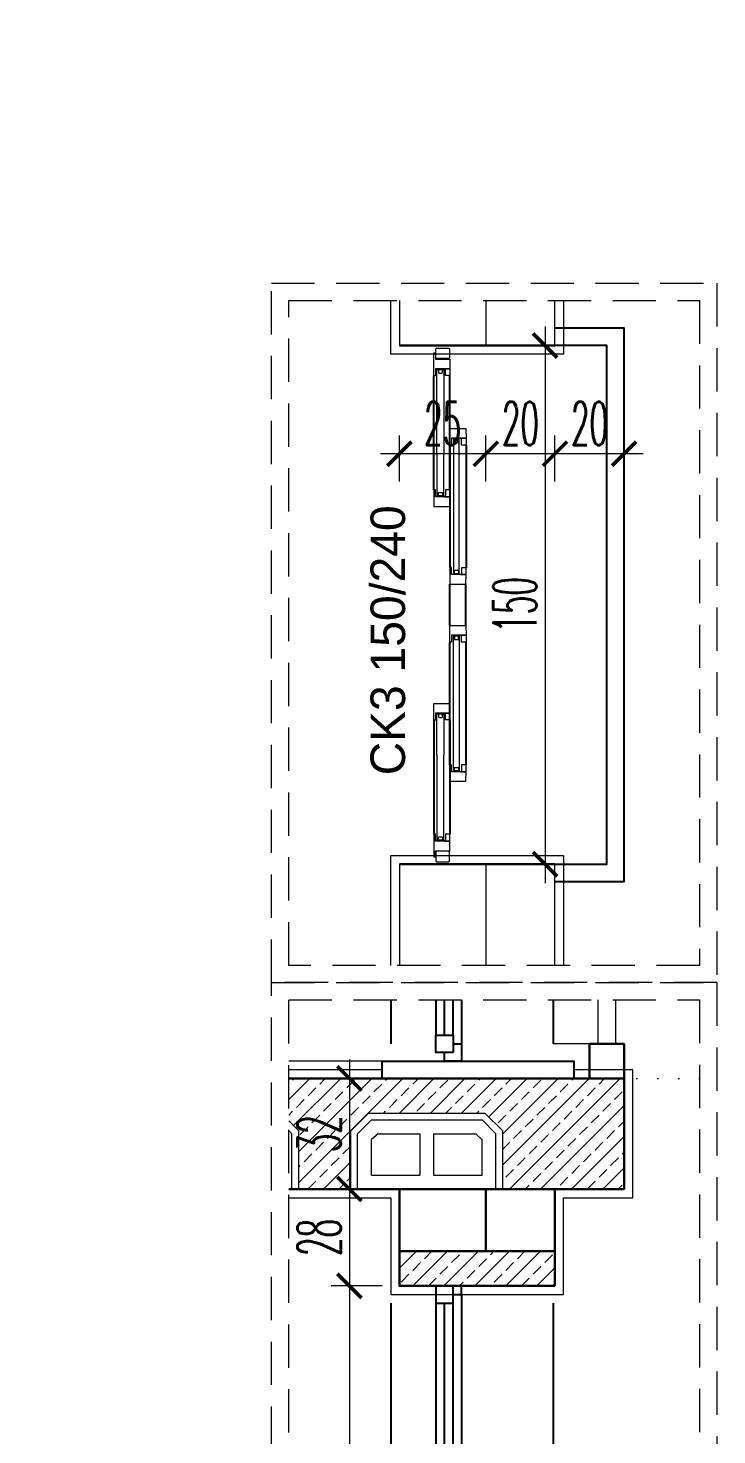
# Model space of a CAD drawing. Extents: x 775040 to 808375, y 4159409 to 4163651.
# Drawn here: x 806150 to 806648, y 4160355 to 4161372 of the extents above; entities that cross this region are included whole.
import ezdxf

# ---------------------------------------------------------------- set-up
doc = ezdxf.new("R2010")
doc.units = 0
doc.header["$MEASUREMENT"] = 0
doc.header["$PDMODE"] = 3
for name, pattern in [('ACAD_ISO07W100', [3, 0, -3]), ('DASHED2', [0.1875, 0.125, -0.0625]), ('DUZ', [500, 500])]:
    doc.linetypes.add(name, pattern=pattern)
doc.layers.get('0').update_dxf_attribs({"linetype": 'DUZ'})
doc.layers.add('denizlik', color=25, linetype='Continuous')
doc.layers.add('pencere', color=3, linetype='Continuous')
for name, color, linetype, lineweight in [('duvar', 7, 'Continuous', 25), ('KAPI', 1, 'Continuous', 15), ('Z_ duvar', 7, 'Continuous', 30), ('Z_asmolen', 53, 'Continuous', 9), ('Z_balkon', 3, 'Continuous', 25), ('Z_g2', 2, 'Continuous', 9), ('Z_g4', 4, 'Continuous', 15), ('Z_izdot', 42, 'ACAD_ISO07W100', 9), ('Z_iç ölçü dikey', 111, 'Continuous', 25), ('Z_iç ölçü yatay', 75, 'Continuous', 20), ('Z_kesit döşeme', 5, 'Continuous', 30), ('Z_kolon tarama', 171, 'Continuous', 5), ('Z_sıva', 241, 'Continuous', 5), ('Z_tarama', 8, 'Continuous', 5)]:
    doc.layers.add(name, color=color, linetype=linetype, lineweight=lineweight)
doc.styles.add('M2', font='', dxfattribs={"height": 10})
doc.styles.add('OLCUIC', font='ROMANS.SHX', dxfattribs={"width": 0.5})
doc.styles.get('M2').set_extended_font_data('Turkish Arial')
doc.dimstyles.get("Standard").update_dxf_attribs({"dimtxt": 0.18, "dimasz": 0.18, "dimexe": 0.18, "dimexo": 0.0625, "dimgap": 0.09, "dimtad": 0, "dimtih": 1, "dimtoh": 1, "dimdec": 4, "dimzin": 0, "dimdsep": 46, "dimtxsty": 'Standard', "dimcen": 0.09, "dimadec": 0, "dimazin": 0, "dimtfac": 1, "dimtdec": 4, "dimtofl": 0, "dimtmove": 0, "dimatfit": 3, "dimfxl": 0, "dimtolj": 1, "dimtzin": 0, "dimarcsym": 0})
doc.dimstyles.new('ölçü 50', dxfattribs={"dimtxt": 12.5, "dimasz": 7, "dimexe": 5.3, "dimexo": 5, "dimgap": 2.5, "dimtad": 1, "dimdec": 0, "dimzin": 9, "dimdsep": 46, "dimtxsty": 'OLCUIC', "dimblk1": 'ARCHTICK', "dimblk2": 'ARCHTICK', "dimsah": 1, "dimcen": 0, "dimdle": 5.5, "dimadec": 0, "dimazin": 0, "dimtfac": 1, "dimtdec": 0, "dimtix": 1, "dimtofl": 0, "dimtmove": 1, "dimatfit": 3, "dimldrblk": 'ARCHTICK', "dimfxl": 0, "dimtolj": 1, "dimtzin": 0, "dimarcsym": 0})
pattern_1 = [(45, (-3870.191, 0), (-4.49012806, 4.49012806), []), (45, (-3865.7006, -2e-15), (-4.49012806, 4.49012806), [3.175, -1.5875])]

# ---------------------------------------------------------------- blocks, each defined once
blk = doc.blocks.new('_ARCHTICK')
at = {"color": 0, "linetype": 'ByBlock', "const_width": 0.15}
blk.add_lwpolyline([(-0.5, -0.5), (0.5, 0.5)], dxfattribs=at)
blk = doc.blocks.new('*D43')
at = {"layer": 'Defpoints', "color": 0, "transparency": 16777216}
for p in [(83083.75, 1690.62), (83083.75, 1666.41), (83103.75, 1666.41)]:
    blk.add_point(p, dxfattribs=at)
at = {"layer": 'Z_iç ölçü yatay', "color": 0, "lineweight": -2, "transparency": 16777216}
for p, q in [((83083.75, 1682.62), (83083.75, 1695.92)), ((83103.75, 1682.62), (83103.75, 1695.92)), ((83109.25, 1690.62), (83078.25, 1690.62))]:
    blk.add_line(p, q, dxfattribs=at)
at = {"layer": 'Z_iç ölçü yatay', "color": 0, "lineweight": -2, "transparency": 16777216, "xscale": 7, "yscale": 7, "zscale": 7, "rotation": 180}
blk.add_blockref('_ARCHTICK', (83083.75, 1690.62), dxfattribs=at)
at = {"layer": 'Z_iç ölçü yatay', "color": 0, "lineweight": -2, "transparency": 16777216, "xscale": 7, "yscale": 7, "zscale": 7}
blk.add_blockref('_ARCHTICK', (83103.75, 1690.62), dxfattribs=at)
at = {"layer": 'Z_iç ölçü yatay', "color": 0, "transparency": 16777216, "insert": (83093.75, 1699.37), "char_height": 12.5, "attachment_point": 5, "style": 'OLCUIC'}
blk.add_mtext('\\A1;20', dxfattribs=at)
blk = doc.blocks.new('*D44')
at = {"layer": 'Defpoints', "color": 0, "transparency": 16777216}
for p in [(83063.75, 1690.62), (83063.75, 1664.47), (83083.75, 1666.41)]:
    blk.add_point(p, dxfattribs=at)
at = {"layer": 'Z_iç ölçü yatay', "color": 0, "lineweight": -2, "transparency": 16777216}
for p, q in [((83063.75, 1682.62), (83063.75, 1695.92)), ((83083.75, 1682.62), (83083.75, 1695.92)), ((83089.25, 1690.62), (83058.25, 1690.62))]:
    blk.add_line(p, q, dxfattribs=at)
at = {"layer": 'Z_iç ölçü yatay', "color": 0, "lineweight": -2, "transparency": 16777216, "xscale": 7, "yscale": 7, "zscale": 7, "rotation": 180}
blk.add_blockref('_ARCHTICK', (83063.75, 1690.62), dxfattribs=at)
at = {"layer": 'Z_iç ölçü yatay', "color": 0, "lineweight": -2, "transparency": 16777216, "xscale": 7, "yscale": 7, "zscale": 7}
blk.add_blockref('_ARCHTICK', (83083.75, 1690.62), dxfattribs=at)
at = {"layer": 'Z_iç ölçü yatay', "color": 0, "transparency": 16777216, "insert": (83073.75, 1699.37), "char_height": 12.5, "attachment_point": 5, "style": 'OLCUIC'}
blk.add_mtext('\\A1;20', dxfattribs=at)
blk = doc.blocks.new('*D45')
at = {"layer": 'Defpoints', "color": 0, "transparency": 16777216}
for p in [(83038.75, 1690.62), (83038.75, 1665.77), (83063.75, 1664.47)]:
    blk.add_point(p, dxfattribs=at)
at = {"layer": 'Z_iç ölçü yatay', "color": 0, "lineweight": -2, "transparency": 16777216}
for p, q in [((83038.75, 1682.62), (83038.75, 1695.92)), ((83063.75, 1682.62), (83063.75, 1695.92)), ((83069.25, 1690.62), (83033.25, 1690.62))]:
    blk.add_line(p, q, dxfattribs=at)
at = {"layer": 'Z_iç ölçü yatay', "color": 0, "lineweight": -2, "transparency": 16777216, "xscale": 7, "yscale": 7, "zscale": 7, "rotation": 180}
blk.add_blockref('_ARCHTICK', (83038.75, 1690.62), dxfattribs=at)
at = {"layer": 'Z_iç ölçü yatay', "color": 0, "lineweight": -2, "transparency": 16777216, "xscale": 7, "yscale": 7, "zscale": 7}
blk.add_blockref('_ARCHTICK', (83063.75, 1690.62), dxfattribs=at)
at = {"layer": 'Z_iç ölçü yatay', "color": 0, "transparency": 16777216, "insert": (83051.25, 1699.37), "char_height": 12.5, "attachment_point": 5, "style": 'OLCUIC'}
blk.add_mtext('\\A1;25', dxfattribs=at)
blk = doc.blocks.new('JTYYTII')
for p, q in [((47608.12, 1625.32), (47563.12, 1625.32)), ((47608.12, 1475.32), (47563.12, 1475.32))]:
    blk.add_line(p, q)
at = {"layer": 'KAPI'}
for points in [[(47593.92, 1624.57, 0.414214), (47593.62, 1624.27), (47593.62, 1621.87, 0.414214), (47593.92, 1621.57), (47597.32, 1621.57, 0.414214), (47597.62, 1621.87), (47597.62, 1624.27, 0.414214), (47597.32, 1624.57)], [(47593.92, 1476.07, -0.414214), (47593.62, 1476.37), (47593.62, 1478.77, -0.414214), (47593.92, 1479.07), (47597.32, 1479.07, -0.414214), (47597.62, 1478.77), (47597.62, 1476.37, -0.414214), (47597.32, 1476.07)]]:
    blk.add_lwpolyline(points, format="xyb", close=True, dxfattribs=at)
for points in [[(47593.5, 1618.65), (47597.69, 1618.65), (47597.69, 1616.62), (47598.15, 1616.62), (47598.15, 1623.19), (47597.69, 1623.19), (47597.69, 1621.41), (47593.5, 1621.41), (47593.5, 1618.65)], [(47597.28, 1593.79), (47597.28, 1618.39), (47595.27, 1618.39), (47595.27, 1593.79)], [(47593.05, 1601.31), (47588.87, 1601.31), (47588.86, 1598.55), (47593.05, 1598.55), (47593.05, 1596.52), (47593.51, 1596.52), (47593.51, 1601.31), (47593.05, 1601.31)], [(47597.28, 1593.79), (47597.28, 1581.83), (47595.27, 1581.83), (47595.27, 1593.79)], [(47597.69, 1578.81), (47593.51, 1578.81), (47593.5, 1581.58), (47597.69, 1581.58), (47597.69, 1583.61), (47598.15, 1583.61), (47598.15, 1578.81), (47597.69, 1578.81)], [(47593.05, 1556.31), (47588.87, 1556.31), (47588.86, 1559.08), (47593.05, 1559.08), (47593.05, 1561.11), (47593.51, 1561.11), (47593.51, 1556.31), (47593.05, 1556.31)], [(47593.05, 1544.33), (47588.87, 1544.33), (47588.86, 1541.56), (47593.05, 1541.56), (47593.05, 1539.53), (47593.51, 1539.53), (47593.51, 1544.33), (47593.05, 1544.33)], [(47597.69, 1521.83), (47593.51, 1521.83), (47593.5, 1519.06), (47597.69, 1519.06), (47597.69, 1517.03), (47598.15, 1517.03), (47598.15, 1521.83), (47597.69, 1521.83)], [(47597.28, 1506.85), (47597.28, 1518.81), (47595.27, 1518.81), (47595.27, 1506.85)], [(47597.28, 1506.85), (47597.28, 1482.25), (47595.27, 1482.25), (47595.27, 1506.85)], [(47593.05, 1499.33), (47588.87, 1499.33), (47588.86, 1502.09), (47593.05, 1502.09), (47593.05, 1504.12), (47593.51, 1504.12), (47593.51, 1499.33), (47593.05, 1499.33)], [(47593.5, 1481.99), (47597.69, 1481.99), (47597.69, 1484.02), (47598.15, 1484.02), (47598.15, 1477.45), (47597.69, 1477.45), (47597.69, 1479.23), (47593.5, 1479.23), (47593.5, 1481.99)]]:
    blk.add_lwpolyline(points, dxfattribs=at)
for points in [[(47594.78, 1616.65), (47594.78, 1618.16), (47594.85, 1618.37), (47594.95, 1618.58), (47595, 1618.65), (47593.5, 1618.65), (47593.5, 1616.65)], [(47595.66, 1618.22), (47595.67, 1618.25), (47595.68, 1618.28), (47595.69, 1618.31), (47595.71, 1618.33), (47595.74, 1618.35), (47595.76, 1618.37), (47595.8, 1618.38), (47595.83, 1618.39), (47595.86, 1618.39), (47596.66, 1618.39), (47596.66, 1618.39), (47596.7, 1618.39), (47596.73, 1618.38), (47596.76, 1618.37), (47596.79, 1618.35), (47596.82, 1618.33), (47596.84, 1618.31), (47596.85, 1618.28), (47596.86, 1618.25), (47596.86, 1618.22), (47596.86, 1617.56), (47596.86, 1617.53), (47596.85, 1617.5), (47596.84, 1617.47), (47596.82, 1617.45), (47596.79, 1617.43), (47596.76, 1617.41), (47596.73, 1617.4), (47596.7, 1617.39), (47596.66, 1617.39), (47595.86, 1617.39), (47595.83, 1617.39), (47595.8, 1617.4), (47595.76, 1617.41), (47595.74, 1617.43), (47595.71, 1617.45), (47595.69, 1617.47), (47595.68, 1617.5), (47595.67, 1617.53), (47595.66, 1617.56), (47595.66, 1618.22)], [(47590.14, 1596.55), (47590.14, 1598.06), (47590.21, 1598.27), (47590.31, 1598.48), (47590.36, 1598.55), (47588.86, 1598.55), (47588.86, 1596.55)], [(47592.45, 1598.41), (47592.45, 1559.24), (47590.8, 1559.24), (47590.8, 1598.41)], [(47591.03, 1598.12), (47591.03, 1598.15), (47591.04, 1598.18), (47591.05, 1598.21), (47591.07, 1598.23), (47591.1, 1598.25), (47591.13, 1598.27), (47591.16, 1598.28), (47591.19, 1598.29), (47591.23, 1598.29), (47592.03, 1598.29), (47592.03, 1598.29), (47592.06, 1598.29), (47592.09, 1598.28), (47592.13, 1598.27), (47592.15, 1598.25), (47592.18, 1598.23), (47592.2, 1598.21), (47592.21, 1598.18), (47592.22, 1598.15), (47592.23, 1598.12), (47592.23, 1597.46), (47592.22, 1597.43), (47592.21, 1597.4), (47592.2, 1597.37), (47592.18, 1597.35), (47592.15, 1597.33), (47592.13, 1597.31), (47592.09, 1597.3), (47592.06, 1597.29), (47592.03, 1597.29), (47591.23, 1597.29), (47591.19, 1597.29), (47591.16, 1597.3), (47591.13, 1597.31), (47591.1, 1597.33), (47591.07, 1597.35), (47591.05, 1597.37), (47591.04, 1597.4), (47591.03, 1597.43), (47591.03, 1597.46), (47591.03, 1598.12)], [(47594.78, 1583.57), (47594.78, 1582.07), (47594.85, 1581.86), (47594.95, 1581.65), (47595, 1581.58), (47593.5, 1581.58), (47593.5, 1583.57)], [(47595.66, 1582), (47595.67, 1581.97), (47595.68, 1581.94), (47595.69, 1581.92), (47595.71, 1581.89), (47595.74, 1581.87), (47595.76, 1581.86), (47595.8, 1581.84), (47595.83, 1581.84), (47595.86, 1581.83), (47596.66, 1581.83), (47596.66, 1581.83), (47596.7, 1581.84), (47596.73, 1581.84), (47596.76, 1581.86), (47596.79, 1581.87), (47596.82, 1581.89), (47596.84, 1581.92), (47596.85, 1581.94), (47596.86, 1581.97), (47596.86, 1582), (47596.86, 1582.67), (47596.86, 1582.7), (47596.85, 1582.72), (47596.84, 1582.75), (47596.82, 1582.77), (47596.79, 1582.79), (47596.76, 1582.81), (47596.73, 1582.82), (47596.7, 1582.83), (47596.66, 1582.83), (47595.86, 1582.83), (47595.83, 1582.83), (47595.8, 1582.82), (47595.76, 1582.81), (47595.74, 1582.79), (47595.71, 1582.77), (47595.69, 1582.75), (47595.68, 1582.72), (47595.67, 1582.7), (47595.66, 1582.67), (47595.66, 1582)], [(47590.14, 1561.07), (47590.14, 1559.57), (47590.21, 1559.36), (47590.31, 1559.15), (47590.36, 1559.08), (47588.86, 1559.08), (47588.86, 1561.07)], [(47591.03, 1559.5), (47591.03, 1559.47), (47591.04, 1559.44), (47591.05, 1559.42), (47591.07, 1559.39), (47591.1, 1559.37), (47591.13, 1559.36), (47591.16, 1559.34), (47591.19, 1559.34), (47591.23, 1559.33), (47592.03, 1559.33), (47592.03, 1559.33), (47592.06, 1559.34), (47592.09, 1559.34), (47592.13, 1559.36), (47592.15, 1559.37), (47592.18, 1559.39), (47592.2, 1559.42), (47592.21, 1559.44), (47592.22, 1559.47), (47592.23, 1559.5), (47592.23, 1560.17), (47592.22, 1560.2), (47592.21, 1560.22), (47592.2, 1560.25), (47592.18, 1560.27), (47592.15, 1560.29), (47592.13, 1560.31), (47592.09, 1560.32), (47592.06, 1560.33), (47592.03, 1560.33), (47591.23, 1560.33), (47591.19, 1560.33), (47591.16, 1560.32), (47591.13, 1560.31), (47591.1, 1560.29), (47591.07, 1560.27), (47591.05, 1560.25), (47591.04, 1560.22), (47591.03, 1560.2), (47591.03, 1560.17), (47591.03, 1559.5)], [(47590.14, 1539.56), (47590.14, 1541.07), (47590.21, 1541.28), (47590.31, 1541.49), (47590.36, 1541.56), (47588.86, 1541.56), (47588.86, 1539.56)], [(47592.45, 1502.22), (47592.45, 1541.4), (47590.8, 1541.4), (47590.8, 1502.22)], [(47591.03, 1541.14), (47591.03, 1541.17), (47591.04, 1541.2), (47591.05, 1541.22), (47591.07, 1541.25), (47591.1, 1541.27), (47591.13, 1541.28), (47591.16, 1541.3), (47591.19, 1541.3), (47591.23, 1541.31), (47592.03, 1541.31), (47592.03, 1541.31), (47592.06, 1541.3), (47592.09, 1541.3), (47592.13, 1541.28), (47592.15, 1541.27), (47592.18, 1541.25), (47592.2, 1541.22), (47592.21, 1541.2), (47592.22, 1541.17), (47592.23, 1541.14), (47592.23, 1540.47), (47592.22, 1540.44), (47592.21, 1540.42), (47592.2, 1540.39), (47592.18, 1540.37), (47592.15, 1540.34), (47592.13, 1540.33), (47592.09, 1540.32), (47592.06, 1540.31), (47592.03, 1540.31), (47591.23, 1540.31), (47591.19, 1540.31), (47591.16, 1540.32), (47591.13, 1540.33), (47591.1, 1540.34), (47591.07, 1540.37), (47591.05, 1540.39), (47591.04, 1540.42), (47591.03, 1540.44), (47591.03, 1540.47), (47591.03, 1541.14)], [(47594.78, 1517.06), (47594.78, 1518.57), (47594.85, 1518.78), (47594.95, 1518.99), (47595, 1519.06), (47593.5, 1519.06), (47593.5, 1517.06)], [(47595.66, 1518.64), (47595.67, 1518.67), (47595.68, 1518.7), (47595.69, 1518.72), (47595.71, 1518.75), (47595.74, 1518.77), (47595.76, 1518.78), (47595.8, 1518.8), (47595.83, 1518.8), (47595.86, 1518.81), (47596.66, 1518.81), (47596.66, 1518.81), (47596.7, 1518.8), (47596.73, 1518.8), (47596.76, 1518.78), (47596.79, 1518.77), (47596.82, 1518.75), (47596.84, 1518.72), (47596.85, 1518.7), (47596.86, 1518.67), (47596.86, 1518.64), (47596.86, 1517.97), (47596.86, 1517.94), (47596.85, 1517.92), (47596.84, 1517.89), (47596.82, 1517.87), (47596.79, 1517.84), (47596.76, 1517.83), (47596.73, 1517.82), (47596.7, 1517.81), (47596.66, 1517.81), (47595.86, 1517.81), (47595.83, 1517.81), (47595.8, 1517.82), (47595.76, 1517.83), (47595.74, 1517.84), (47595.71, 1517.87), (47595.69, 1517.89), (47595.68, 1517.92), (47595.67, 1517.94), (47595.66, 1517.97), (47595.66, 1518.64)], [(47590.14, 1504.09), (47590.14, 1502.58), (47590.21, 1502.37), (47590.31, 1502.16), (47590.36, 1502.09), (47588.86, 1502.09), (47588.86, 1504.09)], [(47591.03, 1502.51), (47591.03, 1502.49), (47591.04, 1502.46), (47591.05, 1502.43), (47591.07, 1502.41), (47591.1, 1502.39), (47591.13, 1502.37), (47591.16, 1502.36), (47591.19, 1502.35), (47591.23, 1502.35), (47592.03, 1502.35), (47592.03, 1502.35), (47592.06, 1502.35), (47592.09, 1502.36), (47592.13, 1502.37), (47592.15, 1502.39), (47592.18, 1502.41), (47592.2, 1502.43), (47592.21, 1502.46), (47592.22, 1502.49), (47592.23, 1502.51), (47592.23, 1503.18), (47592.22, 1503.21), (47592.21, 1503.24), (47592.2, 1503.26), (47592.18, 1503.29), (47592.15, 1503.31), (47592.13, 1503.33), (47592.09, 1503.34), (47592.06, 1503.35), (47592.03, 1503.35), (47591.23, 1503.35), (47591.19, 1503.35), (47591.16, 1503.34), (47591.13, 1503.33), (47591.1, 1503.31), (47591.07, 1503.29), (47591.05, 1503.26), (47591.04, 1503.24), (47591.03, 1503.21), (47591.03, 1503.18), (47591.03, 1502.51)], [(47594.78, 1483.99), (47594.78, 1482.48), (47594.85, 1482.27), (47594.95, 1482.06), (47595, 1481.99), (47593.5, 1481.99), (47593.5, 1483.99)], [(47595.66, 1482.41), (47595.67, 1482.39), (47595.68, 1482.36), (47595.69, 1482.33), (47595.71, 1482.31), (47595.74, 1482.29), (47595.76, 1482.27), (47595.8, 1482.26), (47595.83, 1482.25), (47595.86, 1482.25), (47596.66, 1482.25), (47596.66, 1482.25), (47596.7, 1482.25), (47596.73, 1482.26), (47596.76, 1482.27), (47596.79, 1482.29), (47596.82, 1482.31), (47596.84, 1482.33), (47596.85, 1482.36), (47596.86, 1482.39), (47596.86, 1482.41), (47596.86, 1483.08), (47596.86, 1483.11), (47596.85, 1483.14), (47596.84, 1483.16), (47596.82, 1483.19), (47596.79, 1483.21), (47596.76, 1483.23), (47596.73, 1483.24), (47596.7, 1483.25), (47596.66, 1483.25), (47595.86, 1483.25), (47595.83, 1483.25), (47595.8, 1483.24), (47595.76, 1483.23), (47595.74, 1483.21), (47595.71, 1483.19), (47595.69, 1483.16), (47595.68, 1483.14), (47595.67, 1483.11), (47595.66, 1483.08), (47595.66, 1482.41)]]:
    blk.add_lwpolyline(points, close=True, dxfattribs=at)
at = {"layer": 'pencere', "color": 1}
for p, q in [((47593.5, 1583.57), (47593.5, 1616.65)), ((47598.15, 1583.61), (47598.15, 1616.62)), ((47588.86, 1596.55), (47588.86, 1561.07)), ((47593.51, 1596.52), (47593.51, 1561.11)), ((47588.87, 1544.33), (47588.87, 1556.31)), ((47593.51, 1544.33), (47593.51, 1556.31)), ((47588.86, 1504.09), (47588.86, 1539.56)), ((47593.51, 1504.12), (47593.51, 1539.53)), ((47593.5, 1517.06), (47593.5, 1483.99)), ((47598.15, 1517.03), (47598.15, 1484.02))]:
    blk.add_line(p, q, dxfattribs=at)
at = {"layer": 'pencere', "color": 1, "style": 'M2', "flags": 4}
blk.add_attdef('SÜRGÜLÜPOZ', (47615.06, 1501.07), '', height=10, rotation=90, dxfattribs=at)
blk = doc.blocks.new('*D46')
at = {"layer": 'Defpoints', "color": 0, "transparency": 16777216}
for p in [(83072.09, 1721.9), (83072.09, 1571.9), (83080.89, 1571.9)]:
    blk.add_point(p, dxfattribs=at)
at = {"layer": 'Z_iç ölçü dikey', "color": 0, "lineweight": -2, "transparency": 16777216}
for p, q in [((83080.89, 1727.4), (83080.89, 1566.4)), ((83077.09, 1721.9), (83086.19, 1721.9)), ((83077.09, 1571.9), (83086.19, 1571.9))]:
    blk.add_line(p, q, dxfattribs=at)
at = {"layer": 'Z_iç ölçü dikey', "color": 0, "lineweight": -2, "transparency": 16777216, "xscale": 7, "yscale": 7, "zscale": 7}
for p, rotation in [((83080.89, 1721.9), 90), ((83080.89, 1571.9), 270)]:
    blk.add_blockref('_ARCHTICK', p, dxfattribs=dict(at, rotation=rotation))
at = {"layer": 'Z_iç ölçü dikey', "color": 0, "transparency": 16777216, "insert": (83072.14, 1646.9), "char_height": 12.5, "attachment_point": 5, "rotation": 90, "style": 'OLCUIC'}
blk.add_mtext('\\A1;150', dxfattribs=at)
blk = doc.blocks.new('*D47')
at = {"layer": 'Defpoints', "color": 0, "transparency": 16777216}
for p in [(83020.24, 1509.96), (83020.24, 1477.96), (83024.26, 1477.96)]:
    blk.add_point(p, dxfattribs=at)
at = {"layer": 'Z_iç ölçü dikey', "color": 0, "lineweight": -2, "transparency": 16777216}
for p, q in [((83024.26, 1515.46), (83024.26, 1472.46)), ((83024.26, 1509.96), (83029.56, 1509.96)), ((83024.26, 1477.96), (83029.56, 1477.96))]:
    blk.add_line(p, q, dxfattribs=at)
at = {"layer": 'Z_iç ölçü dikey', "color": 0, "lineweight": -2, "transparency": 16777216, "xscale": 7, "yscale": 7, "zscale": 7}
for p, rotation in [((83024.26, 1509.96), 90), ((83024.26, 1477.96), 270)]:
    blk.add_blockref('_ARCHTICK', p, dxfattribs=dict(at, rotation=rotation))
at = {"layer": 'Z_iç ölçü dikey', "color": 0, "transparency": 16777216, "insert": (83015.51, 1493.96), "char_height": 12.5, "attachment_point": 5, "rotation": 90, "style": 'OLCUIC'}
blk.add_mtext('\\A1;32', dxfattribs=at)
blk = doc.blocks.new('*D48')
at = {"layer": 'Defpoints', "color": 0, "transparency": 16777216}
for p in [(83020.24, 1477.96), (83024.26, 1449.97), (83038.75, 1449.97)]:
    blk.add_point(p, dxfattribs=at)
at = {"layer": 'Z_iç ölçü dikey', "color": 0, "lineweight": -2, "transparency": 16777216}
for p, q in [((83024.26, 1483.46), (83024.26, 1444.47)), ((83024.26, 1477.96), (83029.56, 1477.96)), ((83033.75, 1449.97), (83018.96, 1449.97))]:
    blk.add_line(p, q, dxfattribs=at)
at = {"layer": 'Z_iç ölçü dikey', "color": 0, "lineweight": -2, "transparency": 16777216, "xscale": 7, "yscale": 7, "zscale": 7}
for p, rotation in [((83024.26, 1477.96), 90), ((83024.26, 1449.97), 270)]:
    blk.add_blockref('_ARCHTICK', p, dxfattribs=dict(at, rotation=rotation))
at = {"layer": 'Z_iç ölçü dikey', "color": 0, "transparency": 16777216, "insert": (83015.51, 1463.97), "char_height": 12.5, "attachment_point": 5, "rotation": 90, "style": 'OLCUIC'}
blk.add_mtext('\\A1;28', dxfattribs=at)
blk = doc.blocks.new('*D49')
at = {"layer": 'Defpoints', "color": 0, "transparency": 16777216}
for p in [(83038.75, 1449.97), (83024.26, 1209.96), (83024.26, 1209.96)]:
    blk.add_point(p, dxfattribs=at)
at = {"layer": 'Z_iç ölçü dikey', "color": 0, "lineweight": -2, "transparency": 16777216}
for p, q in [((83024.26, 1455.47), (83024.26, 1204.46)), ((83033.75, 1449.97), (83018.96, 1449.97)), ((83024.26, 1209.96), (83018.96, 1209.96))]:
    blk.add_line(p, q, dxfattribs=at)
at = {"layer": 'Z_iç ölçü dikey', "color": 0, "lineweight": -2, "transparency": 16777216, "xscale": 7, "yscale": 7, "zscale": 7}
for p, rotation in [((83024.26, 1449.97), 90), ((83024.26, 1209.96), 270)]:
    blk.add_blockref('_ARCHTICK', p, dxfattribs=dict(at, rotation=rotation))
at = {"layer": 'Z_iç ölçü dikey', "color": 0, "transparency": 16777216, "insert": (83015.51, 1329.97), "char_height": 12.5, "attachment_point": 5, "rotation": 90, "style": 'OLCUIC'}
blk.add_mtext('\\A1;240', dxfattribs=at)
blk = doc.blocks.new('THTHRTHRTJTR')
at = {"layer": 'Z_kolon tarama'}
h = blk.add_hatch(dxfattribs=at)
h.set_pattern_fill('ANSI33', color=256, style=0)
h.set_pattern_definition(pattern_1)
h.paths.add_polyline_path([(83068.65, 1477.96), (83103.75, 1477.96), (83103.75, 1509.96), (83006.72, 1509.96), (83006.72, 1497.72), (83009.65, 1494.79), (83009.65, 1477.96), (83024.65, 1477.96), (83024.65, 1494.79), (83029.82, 1499.96), (83063.48, 1499.96), (83068.65, 1494.79)])
h = blk.add_hatch(dxfattribs=at)
h.set_pattern_fill('ANSI33', color=256, style=0)
h.set_pattern_definition(pattern_1)
h.paths.add_polyline_path([(83038.75, 1459.97), (83038.75, 1449.97), (83083.75, 1449.97), (83083.75, 1459.97)])
for p, q in [((83038.75, 1734.92), (83038.75, 1721.9)), ((83063.75, 1734.92), (83063.75, 1721.9)), ((83038.75, 1571.9), (83038.75, 1542.66)), ((83063.75, 1571.9), (83063.75, 1542.66))]:
    blk.add_line(p, q)
for points in [[(83083.75, 1721.9), (83083.75, 1734.92)], [(83083.75, 1542.66), (83083.75, 1571.9)]]:
    blk.add_lwpolyline(points)
at = {"layer": 'denizlik', "color": 5}
blk.add_lwpolyline([(83038.75, 1509.96), (83033.75, 1509.96), (83033.75, 1514.96), (83089.25, 1514.96), (83089.25, 1509.96), (83038.75, 1509.96)], dxfattribs=at)
at = {"layer": 'duvar', "color": 4}
for p, q in [((83036.25, 1532.66), (83036.25, 1519.96)), ((83083.25, 1532.66), (83083.25, 1519.96)), ((83036.25, 1444.97), (83036.25, 1219.96)), ((83083.25, 1444.97), (83083.25, 1219.96))]:
    blk.add_line(p, q, dxfattribs=at)
at = {"layer": 'pencere', "color": 1}
for p, q in [((83049.25, 1532.66), (83049.25, 1522.46)), ((83054.25, 1522.46), (83054.25, 1532.66)), ((83056.75, 1532.66), (83056.75, 1519.96)), ((83049.25, 1444.97), (83049.25, 1222.46)), ((83054.25, 1222.46), (83054.25, 1444.97)), ((83056.75, 1447.47), (83056.75, 1219.96))]:
    blk.add_line(p, q, dxfattribs=at)
at = {"layer": 'pencere'}
for p, q in [((83051.75, 1522.46), (83051.75, 1532.66)), ((83051.75, 1222.46), (83051.75, 1444.97))]:
    blk.add_line(p, q, dxfattribs=at)
for points in [[(83054.25, 1517.46), (83049.25, 1517.46), (83049.25, 1522.46), (83054.25, 1522.46)], [(83054.25, 1449.97), (83049.25, 1449.97), (83049.25, 1444.97), (83054.25, 1444.97)]]:
    blk.add_lwpolyline(points, close=True, dxfattribs=at)
for points in [[(83054.25, 1519.96), (83056.75, 1519.96), (83056.75, 1514.96), (83051.75, 1514.96), (83051.75, 1517.46)], [(83054.25, 1447.47), (83056.75, 1447.47), (83056.75, 1449.97), (83051.75, 1449.97), (83051.75, 1449.97)]]:
    blk.add_lwpolyline(points, dxfattribs=at)
at = {"layer": 'Z_ duvar'}
for p, q in [((83038.75, 1477.96), (83038.75, 1459.97)), ((83063.75, 1477.96), (83063.75, 1459.97)), ((83083.75, 1477.96), (83083.75, 1459.97))]:
    blk.add_line(p, q, dxfattribs=at)
at = {"layer": 'Z_asmolen'}
for p, q in [((83006.72, 1497.72), (83009.65, 1494.79)), ((83029.82, 1499.96), (83024.65, 1494.79)), ((83030.65, 1497.96), (83026.65, 1493.96)), ((83029.82, 1499.96), (83063.48, 1499.96)), ((83030.65, 1497.96), (83062.65, 1497.96)), ((83062.65, 1497.96), (83066.65, 1493.96)), ((83063.48, 1499.96), (83068.65, 1494.79)), ((83006.72, 1494.89), (83007.65, 1493.96)), ((83007.65, 1477.96), (83007.65, 1493.96)), ((83009.65, 1477.96), (83009.65, 1494.79)), ((83024.65, 1477.96), (83024.65, 1494.79)), ((83026.65, 1477.96), (83026.65, 1493.96)), ((83032.55, 1493.96), (83030.65, 1492.29)), ((83032.55, 1493.96), (83044.65, 1493.96)), ((83044.65, 1493.96), (83044.65, 1481.96)), ((83048.65, 1493.96), (83060.87, 1493.96)), ((83048.65, 1493.96), (83048.65, 1481.96)), ((83060.87, 1493.96), (83062.65, 1492.24)), ((83066.65, 1477.96), (83066.65, 1493.96)), ((83068.65, 1477.96), (83068.65, 1494.79)), ((83030.65, 1481.96), (83030.65, 1492.29)), ((83062.65, 1481.96), (83062.65, 1492.24)), ((83030.65, 1481.96), (83044.65, 1481.96)), ((83048.65, 1481.96), (83062.65, 1481.96)), ((83006.72, 1477.96), (83009.65, 1477.96)), ((83024.65, 1477.96), (83068.65, 1477.96))]:
    blk.add_line(p, q, dxfattribs=at)
at = {"layer": 'Z_balkon'}
for points in [[(83083.75, 1566.9), (83103.75, 1566.9), (83103.75, 1726.9), (83083.75, 1726.9)], [(83083.75, 1571.9), (83098.75, 1571.9), (83098.75, 1721.9), (83083.75, 1721.9)]]:
    blk.add_lwpolyline(points, dxfattribs=at)
at = {"layer": 'Z_g2', "ltscale": 50}
for p, q in [((83096.25, 1519.96), (83096.25, 1532.66)), ((83101.25, 1532.66), (83101.25, 1519.96))]:
    blk.add_line(p, q, dxfattribs=at)
at = {"layer": 'Z_g4'}
blk.add_line((83093.75, 1519.96), (83083.25, 1519.96), dxfattribs=at)
at = {"layer": 'Z_izdot', "ltscale": 2}
blk.add_line((83125.6, 1509.96), (83006.72, 1509.96), dxfattribs=at)
at = {"layer": 'Z_kesit döşeme'}
for points in [[(83093.75, 1509.96), (83093.75, 1519.96), (83103.75, 1519.96), (83103.75, 1509.96)], [(83006.72, 1509.96), (83103.75, 1509.96), (83103.75, 1477.96), (83006.72, 1477.96)]]:
    blk.add_lwpolyline(points, dxfattribs=at)
blk.add_lwpolyline([(83083.75, 1449.97), (83083.75, 1459.97), (83038.75, 1459.97), (83038.75, 1449.97)], close=True, dxfattribs=at)
at = {"layer": 'Z_sıva'}
blk.add_line((83036.25, 1514.96), (83006.72, 1514.96), dxfattribs=at)
for points in [[(83086.25, 1734.92), (83086.25, 1719.4), (83036.25, 1719.4), (83036.25, 1734.92)], [(83036.25, 1542.66), (83036.25, 1574.4), (83086.25, 1574.4), (83086.25, 1542.66)], [(83006.72, 1475.46), (83036.25, 1475.46), (83036.25, 1459.97), (83036.25, 1447.47), (83086.25, 1447.47), (83086.25, 1459.97), (83086.25, 1475.46), (83106.25, 1475.46), (83106.25, 1512.46), (83089.25, 1512.46)], [(83033.75, 1512.46), (83006.72, 1512.46)]]:
    blk.add_lwpolyline(points, dxfattribs=at)
at = {"layer": 'Z_tarama', "linetype": 'DASHED2', "ltscale": 100}
for points in [[(83001.72, 1739.92), (83130.6, 1739.92), (83130.6, 1537.66), (83001.72, 1537.66)], [(83006.72, 1734.92), (83125.6, 1734.92), (83125.6, 1542.66), (83006.72, 1542.66)], [(83001.72, 1537.66), (83130.6, 1537.66), (83130.6, 1158.81), (83001.72, 1158.81)], [(83006.72, 1532.66), (83125.6, 1532.66), (83125.6, 1163.81), (83006.72, 1163.81)]]:
    blk.add_lwpolyline(points, close=True, dxfattribs=at)
at = {"layer": 'Z_ duvar'}
ref = blk.add_blockref('JTYYTII', (130646.87, 96.58), dxfattribs=dict(at, xscale=-1))
ref.add_attrib('SÜRGÜLÜPOZ', 'CK3 150/240', (83040.38, 1597.64), dxfattribs={"layer": 'pencere', "color": 1, "height": 10, "rotation": 90, "style": 'M2'})
at = {"layer": 'Z_iç ölçü dikey'}
for base, p1, p2, picture, middle in [((83080.89, 1571.9), (83072.09, 1721.9), (83072.09, 1571.9), '*D46', (83072.14, 1646.9)), ((83024.26, 1477.96), (83020.24, 1509.96), (83020.24, 1477.96), '*D47', (83015.51, 1493.96)), ((83024.26, 1449.97), (83020.24, 1477.96), (83038.75, 1449.97), '*D48', (83015.51, 1463.97)), ((83024.26, 1209.96), (83038.75, 1449.97), (83024.26, 1209.96), '*D49', (83015.51, 1329.97))]:
    dim = blk.add_linear_dim(base=base, p1=p1, p2=p2, angle=90, dimstyle='Standard', override={"dimtxt": 12.5, "dimasz": 7, "dimexe": 5.3, "dimexo": 5, "dimgap": 2.5, "dimtad": 1, "dimtih": 0, "dimtoh": 0, "dimdec": 0, "dimzin": 9, "dimtxsty": 'OLCUIC', "dimblk1": 'ARCHTICK', "dimblk2": 'ARCHTICK', "dimsah": 1, "dimcen": 0, "dimdle": 5.5, "dimtdec": 0, "dimtix": 1, "dimtmove": 1, "dimldrblk": 'ARCHTICK', "dimfxl": 30, "dimfxlon": 1}, dxfattribs=at)
    dim.commit()
    dim.dimension.update_dxf_attribs({"geometry": picture, "text_midpoint": middle})
at = {"layer": 'Z_iç ölçü yatay'}
for base, p1, p2, picture, middle in [((83038.75, 1690.62), (83063.75, 1664.47), (83038.75, 1665.77), '*D45', (83051.25, 1699.37)), ((83063.75, 1690.62), (83083.75, 1666.41), (83063.75, 1664.47), '*D44', (83073.75, 1699.37)), ((83083.75, 1690.62), (83103.75, 1666.41), (83083.75, 1666.41), '*D43', (83093.75, 1699.37))]:
    dim = blk.add_linear_dim(base=base, p1=p1, p2=p2, dimstyle='ölçü 50', override={"dimfxl": 8}, dxfattribs=at)
    dim.commit()
    dim.dimension.update_dxf_attribs({"geometry": picture, "text_midpoint": middle})

msp = doc.modelspace()

# ---------------------------------------------------------------- hatches: boundary and pattern name
at = {"layer": 'Z_kolon tarama'}
h = msp.add_hatch(dxfattribs=at)
h.set_pattern_fill('ANSI33', color=256, scale=37.5, style=0)
h.set_pattern_definition([(45, (-1176038.405, -6240780.584), (-6.629126074, 6.629126074), []), (45, (-1176031.7755, -6240780.584), (-6.629126074, 6.629126074), [4.6875, -2.34375])])
h.paths.add_polyline_path([(805234.19, 4161347.27), (805318.33, 4161347.27), (805331.26, 4161334.34), (805331.26, 4161292.27), (805368.76, 4161292.27), (805368.76, 4161334.34), (805381.69, 4161347.27), (805465.83, 4161347.27), (805476.43, 4161336.67), (805476.43, 4161372.27), (804286.26, 4161372.27), (804286.26, 4161292.27), (804336.26, 4161292.27), (804336.26, 4161334.34), (804349.19, 4161347.27), (804433.33, 4161347.27), (804446.26, 4161334.34), (804446.26, 4161292.27), (804483.76, 4161292.27), (804483.76, 4161334.34), (804496.69, 4161347.27), (804580.83, 4161347.27), (804593.76, 4161334.34), (804593.76, 4161292.27), (804631.26, 4161292.27), (804631.26, 4161334.34), (804644.19, 4161347.27), (804728.33, 4161347.27), (804741.26, 4161334.34), (804741.26, 4161292.27), (804778.76, 4161292.27), (804778.76, 4161334.34), (804791.69, 4161347.27), (804875.83, 4161347.27), (804888.76, 4161334.34), (804888.76, 4161292.27), (804926.26, 4161292.27), (804926.26, 4161334.34), (804939.19, 4161347.27), (805023.33, 4161347.27), (805036.26, 4161334.34), (805036.26, 4161292.27), (805073.76, 4161292.27), (805073.76, 4161334.34), (805086.69, 4161347.27), (805170.83, 4161347.27), (805183.76, 4161334.34), (805183.76, 4161292.27), (805221.26, 4161292.27), (805221.26, 4161334.34)])
h.paths.add_polyline_path([(804616.98, 4161311.81), (804616.98, 4161352.73), (804570.1, 4161352.73), (804570.1, 4161311.81)], flags=24)
h.paths.add_polyline_path([(806271.54, 4161311.81), (806271.54, 4161352.73), (806224.67, 4161352.73), (806224.67, 4161311.81)], flags=25)
h.paths.add_polyline_path([(806062.59, 4161340.51), (806062.59, 4161372.27), (805476.43, 4161372.27), (805476.43, 4161336.67), (805478.76, 4161334.34), (805478.76, 4161292.27), (805516.26, 4161292.27), (805516.26, 4161334.34), (805529.19, 4161347.27), (805613.33, 4161347.27), (805626.26, 4161334.34), (805626.26, 4161292.27), (805663.76, 4161292.27), (805663.76, 4161334.34), (805676.69, 4161347.27), (805760.83, 4161347.27), (805773.76, 4161334.34), (805773.76, 4161292.27), (805811.26, 4161292.27), (805811.26, 4161334.34), (805824.19, 4161347.27), (805908.33, 4161347.27), (805921.26, 4161334.34), (805921.26, 4161292.27), (805958.76, 4161292.27), (805958.76, 4161334.34), (805971.69, 4161347.27), (806055.83, 4161347.27)])

# ---------------------------------------------------------------- block references
at = {"layer": 'Z_sıva', "xscale": 2.5, "yscale": 2.5, "zscale": 2.5}
msp.add_blockref('THTHRTHRTJTR', (598821.23, 4156837.98), dxfattribs=at)

doc.saveas('drawing.dxf')
